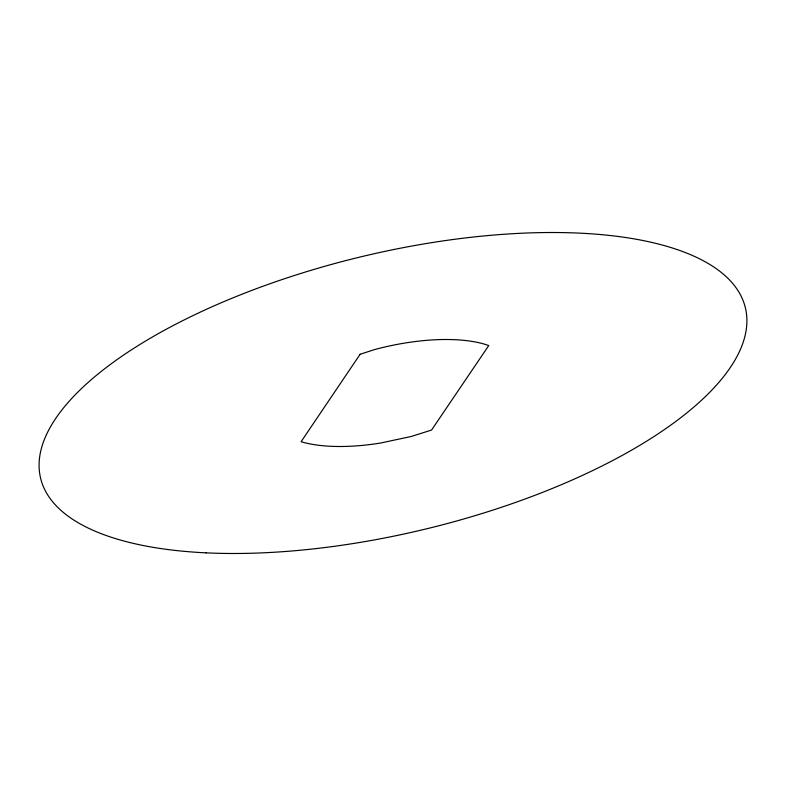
<?xml version="1.0" encoding="UTF-8"?>
<svg xmlns="http://www.w3.org/2000/svg" width="786" height="786" viewBox="0 0 786 786"><rect width="100%" height="100%" fill="white"/><g stroke="black" fill="none" stroke-linecap="round" stroke-linejoin="round"><path stroke-width="1.18" d="M360.126 354.26L301.097 441.712A120.848 46.629 -13.6 0 0 380.306 443.088L411.098 436.515L431.553 430.06L488.754 345.545L484.903 344.288A120.848 46.629 -13.6 0 0 374.902 349.485L360.126 354.26M205.952 552.843A362.533 139.898 -13.6 0 0 746.7 325.571A362.533 139.898 -13.6 0 0 226.348 300.586A362.533 139.898 -13.6 0 0 205.952 552.843"/></g></svg>
